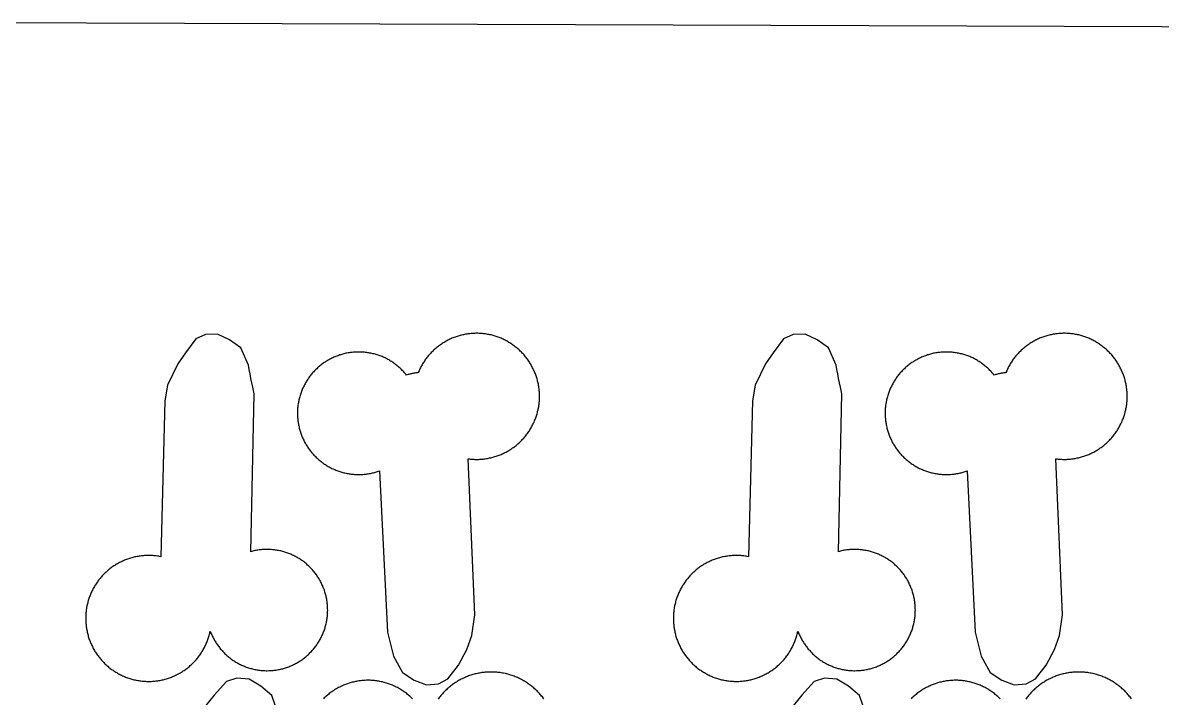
# Model space of a CAD drawing. Extents: x -246 to 246, y -104 to 199.
# Drawn here: x 173.9 to 197.17, y 143.33 to 157.1 of the extents above; entities that cross this region are included whole.
import ezdxf

# ---------------------------------------------------------------- set-up
doc = ezdxf.new("R2010")
doc.units = 0
doc.layers.add('Add_Red', color=1, linetype='Continuous')
doc.layers.add('Outline_Red', color=1, linetype='Continuous')

msp = doc.modelspace()

# ---------------------------------------------------------------- linework, layer by layer
at = {"layer": 'Add_Red'}
for points in [[(182.389, 143.622), (182.578, 143.721), (182.799, 144.002), (182.966, 144.318), (183.074, 144.606), (183.133, 145.03), (182.999, 148.21), (183.021, 148.207), (183.044, 148.205), (183.066, 148.203), (183.088, 148.201), (183.111, 148.2), (183.133, 148.199), (183.168, 148.199), (183.19, 148.199), (183.213, 148.199), (183.235, 148.2), (183.257, 148.202), (183.28, 148.204), (183.302, 148.206), (183.324, 148.208), (183.347, 148.211), (183.369, 148.215), (183.391, 148.218), (183.413, 148.222), (183.435, 148.227), (183.457, 148.232), (183.479, 148.237), (183.501, 148.242), (183.522, 148.248), (183.544, 148.255), (183.565, 148.262), (183.586, 148.269), (183.607, 148.276), (183.628, 148.284), (183.649, 148.292), (183.67, 148.301), (183.691, 148.31), (183.711, 148.319), (183.731, 148.329), (183.751, 148.339), (183.771, 148.349), (183.791, 148.36), (183.811, 148.371), (183.83, 148.382), (183.849, 148.394), (183.868, 148.406), (183.887, 148.418), (183.905, 148.431), (183.923, 148.444), (183.941, 148.458), (183.959, 148.471), (183.977, 148.485), (183.994, 148.499), (184.011, 148.514), (184.028, 148.529), (184.045, 148.544), (184.061, 148.56), (184.077, 148.575), (184.093, 148.591), (184.108, 148.608), (184.123, 148.624), (184.138, 148.641), (184.153, 148.658), (184.167, 148.675), (184.181, 148.693), (184.195, 148.711), (184.208, 148.729), (184.221, 148.747), (184.234, 148.765), (184.246, 148.784), (184.258, 148.803), (184.27, 148.822), (184.281, 148.841), (184.292, 148.861), (184.303, 148.881), (184.313, 148.901), (184.323, 148.921), (184.333, 148.941), (184.342, 148.961), (184.351, 148.982), (184.36, 149.003), (184.368, 149.024), (184.376, 149.045), (184.383, 149.066), (184.39, 149.087), (184.397, 149.108), (184.404, 149.13), (184.41, 149.152), (184.415, 149.173), (184.423, 149.208), (184.428, 149.23), (184.432, 149.252), (184.436, 149.274), (184.44, 149.297), (184.443, 149.319), (184.445, 149.341), (184.448, 149.363), (184.45, 149.386), (184.451, 149.408), (184.452, 149.431), (184.453, 149.453), (184.453, 149.484), (184.453, 149.507), (184.453, 149.529), (184.452, 149.552), (184.45, 149.574), (184.448, 149.596), (184.446, 149.619), (184.444, 149.641), (184.441, 149.663), (184.438, 149.685), (184.434, 149.708), (184.43, 149.73), (184.425, 149.752), (184.42, 149.773), (184.415, 149.795), (184.41, 149.817), (184.404, 149.839), (184.397, 149.86), (184.39, 149.882), (184.383, 149.903), (184.376, 149.924), (184.368, 149.945), (184.36, 149.966), (184.351, 149.987), (184.342, 150.007), (184.333, 150.028), (184.323, 150.048), (184.313, 150.068), (184.303, 150.088), (184.292, 150.108), (184.281, 150.127), (184.27, 150.146), (184.258, 150.166), (184.246, 150.184), (184.234, 150.203), (184.221, 150.222), (184.208, 150.24), (184.195, 150.258), (184.181, 150.276), (184.167, 150.293), (184.153, 150.311), (184.138, 150.328), (184.123, 150.345), (184.108, 150.361), (184.093, 150.377), (184.077, 150.393), (184.061, 150.409), (184.045, 150.425), (184.028, 150.44), (184.011, 150.455), (183.994, 150.469), (183.977, 150.483), (183.959, 150.497), (183.941, 150.511), (183.923, 150.524), (183.905, 150.537), (183.887, 150.55), (183.868, 150.562), (183.849, 150.575), (183.83, 150.586), (183.811, 150.598), (183.791, 150.609), (183.771, 150.619), (183.751, 150.63), (183.731, 150.64), (183.711, 150.649), (183.691, 150.659), (183.67, 150.668), (183.649, 150.676), (183.628, 150.684), (183.607, 150.692), (183.586, 150.7), (183.549, 150.712), (183.528, 150.718), (183.506, 150.725), (183.484, 150.73), (183.463, 150.736), (183.441, 150.741), (183.419, 150.745), (183.397, 150.749), (183.375, 150.753), (183.352, 150.757), (183.33, 150.76), (183.308, 150.762), (183.286, 150.764), (183.263, 150.766), (183.241, 150.768), (183.218, 150.769), (183.196, 150.77), (183.168, 150.77), (183.145, 150.77), (183.123, 150.769), (183.1, 150.768), (183.078, 150.767), (183.056, 150.765), (183.033, 150.763), (183.011, 150.76), (182.989, 150.757), (182.967, 150.754), (182.945, 150.75), (182.922, 150.746), (182.9, 150.742), (182.879, 150.737), (182.857, 150.732), (182.835, 150.726), (182.813, 150.72), (182.792, 150.714), (182.77, 150.707), (182.749, 150.7), (182.728, 150.692), (182.707, 150.684), (182.686, 150.676), (182.665, 150.668), (182.645, 150.659), (182.624, 150.649), (182.604, 150.64), (182.584, 150.63), (182.564, 150.619), (182.544, 150.609), (182.525, 150.598), (182.506, 150.586), (182.486, 150.575), (182.468, 150.562), (182.449, 150.55), (182.43, 150.537), (182.412, 150.524), (182.394, 150.511), (182.376, 150.497), (182.359, 150.483), (182.341, 150.469), (182.324, 150.455), (182.308, 150.44), (182.291, 150.425), (182.275, 150.409), (182.259, 150.393), (182.243, 150.377), (182.228, 150.361), (182.212, 150.345), (182.197, 150.328), (182.183, 150.311), (182.169, 150.293), (182.155, 150.276), (182.141, 150.258), (182.128, 150.24), (182.115, 150.222), (182.102, 150.203), (182.09, 150.184), (182.077, 150.166), (182.066, 150.146), (182.054, 150.127), (182.043, 150.108), (182.033, 150.088), (182.022, 150.068), (182.012, 150.048), (182.003, 150.028), (181.993, 150.007), (181.977, 149.968), (181.959, 149.967), (181.942, 149.965), (181.925, 149.962), (181.907, 149.96), (181.89, 149.957), (181.873, 149.953), (181.856, 149.95), (181.839, 149.946), (181.822, 149.942), (181.805, 149.937), (181.788, 149.932), (181.771, 149.927), (181.739, 149.917), (181.725, 149.934), (181.711, 149.95), (181.697, 149.967), (181.682, 149.983), (181.668, 149.999), (181.652, 150.015), (181.637, 150.03), (181.621, 150.045), (181.605, 150.06), (181.589, 150.075), (181.573, 150.089), (181.556, 150.103), (181.539, 150.117), (181.522, 150.13), (181.505, 150.143), (181.487, 150.156), (181.469, 150.169), (181.451, 150.181), (181.433, 150.193), (181.414, 150.204), (181.396, 150.216), (181.377, 150.227), (181.358, 150.237), (181.338, 150.247), (181.319, 150.257), (181.299, 150.267), (181.28, 150.276), (181.26, 150.285), (181.24, 150.294), (181.219, 150.302), (181.199, 150.31), (181.179, 150.317), (181.158, 150.324), (181.137, 150.331), (181.116, 150.337), (181.095, 150.343), (181.074, 150.349), (181.053, 150.354), (181.032, 150.359), (181.011, 150.364), (180.989, 150.368), (180.968, 150.372), (180.946, 150.375), (180.925, 150.378), (180.903, 150.381), (180.881, 150.383), (180.859, 150.385), (180.838, 150.387), (180.816, 150.388), (180.794, 150.389), (180.761, 150.389), (180.739, 150.389), (180.717, 150.388), (180.695, 150.387), (180.673, 150.386), (180.652, 150.384), (180.63, 150.382), (180.608, 150.38), (180.587, 150.377), (180.565, 150.374), (180.544, 150.37), (180.522, 150.366), (180.501, 150.362), (180.48, 150.357), (180.458, 150.352), (180.437, 150.346), (180.416, 150.341), (180.395, 150.334), (180.375, 150.328), (180.354, 150.321), (180.333, 150.314), (180.313, 150.306), (180.293, 150.298), (180.272, 150.29), (180.252, 150.281), (180.233, 150.272), (180.213, 150.263), (180.193, 150.253), (180.174, 150.243), (180.155, 150.232), (180.136, 150.222), (180.117, 150.21), (180.093, 150.196), (180.075, 150.184), (180.057, 150.172), (180.039, 150.16), (180.021, 150.147), (180.004, 150.134), (179.987, 150.12), (179.97, 150.107), (179.953, 150.093), (179.936, 150.079), (179.92, 150.064), (179.904, 150.049), (179.888, 150.034), (179.873, 150.019), (179.858, 150.003), (179.843, 149.987), (179.828, 149.971), (179.814, 149.955), (179.8, 149.938), (179.786, 149.921), (179.772, 149.904), (179.759, 149.887), (179.746, 149.869), (179.734, 149.851), (179.721, 149.833), (179.709, 149.815), (179.698, 149.797), (179.687, 149.778), (179.676, 149.759), (179.665, 149.74), (179.655, 149.721), (179.645, 149.701), (179.635, 149.682), (179.626, 149.662), (179.617, 149.642), (179.608, 149.622), (179.6, 149.602), (179.592, 149.582), (179.584, 149.561), (179.577, 149.541), (179.57, 149.52), (179.564, 149.499), (179.558, 149.478), (179.552, 149.457), (179.547, 149.436), (179.542, 149.415), (179.537, 149.393), (179.533, 149.372), (179.529, 149.351), (179.526, 149.329), (179.522, 149.307), (179.52, 149.286), (179.517, 149.264), (179.515, 149.242), (179.514, 149.221), (179.513, 149.199), (179.512, 149.177), (179.511, 149.139), (179.511, 149.118), (179.512, 149.096), (179.513, 149.074), (179.514, 149.052), (179.516, 149.031), (179.518, 149.009), (179.52, 148.987), (179.523, 148.966), (179.527, 148.944), (179.53, 148.923), (179.534, 148.901), (179.538, 148.88), (179.543, 148.858), (179.548, 148.837), (179.554, 148.816), (179.56, 148.795), (179.566, 148.774), (179.572, 148.753), (179.579, 148.733), (179.587, 148.712), (179.594, 148.692), (179.602, 148.671), (179.61, 148.651), (179.619, 148.631), (179.628, 148.611), (179.638, 148.59), (179.648, 148.571), (179.658, 148.551), (179.669, 148.532), (179.679, 148.513), (179.691, 148.494), (179.702, 148.476), (179.714, 148.457), (179.726, 148.439), (179.738, 148.421), (179.751, 148.404), (179.764, 148.386), (179.777, 148.369), (179.791, 148.352), (179.805, 148.335), (179.819, 148.318), (179.833, 148.302), (179.848, 148.286), (179.863, 148.27), (179.878, 148.255), (179.894, 148.239), (179.91, 148.224), (179.926, 148.21), (179.942, 148.195), (179.959, 148.181), (179.976, 148.167), (179.993, 148.154), (180.01, 148.14), (180.028, 148.128), (180.045, 148.115), (180.063, 148.103), (180.082, 148.091), (180.1, 148.079), (180.119, 148.068), (180.138, 148.056), (180.157, 148.046), (180.176, 148.035), (180.195, 148.025), (180.215, 148.016), (180.234, 148.006), (180.254, 147.997), (180.274, 147.989), (180.294, 147.98), (180.315, 147.972), (180.335, 147.965), (180.356, 147.957), (180.376, 147.951), (180.397, 147.944), (180.418, 147.938), (180.439, 147.932), (180.46, 147.927), (180.481, 147.922), (180.503, 147.917), (180.524, 147.913), (180.546, 147.909), (180.567, 147.905), (180.589, 147.902), (180.61, 147.899), (180.632, 147.897), (180.654, 147.895), (180.675, 147.893), (180.697, 147.892), (180.719, 147.891), (180.761, 147.89), (180.782, 147.89), (180.804, 147.891), (180.826, 147.892), (180.848, 147.893), (180.87, 147.895), (180.891, 147.897), (180.913, 147.899), (180.935, 147.902), (180.956, 147.905), (180.978, 147.909), (180.999, 147.913), (181.02, 147.917), (181.042, 147.922), (181.063, 147.927), (181.084, 147.933), (181.105, 147.938), (181.126, 147.945), (181.147, 147.951), (181.186, 147.965), (181.349, 144.674), (181.469, 144.186), (181.653, 143.848), (181.892, 143.698), (182.146, 143.603), (182.389, 143.622)], [(194.388, 143.622), (194.577, 143.721), (194.797, 144.002), (194.965, 144.318), (195.073, 144.606), (195.132, 145.03), (194.998, 148.21), (195.02, 148.207), (195.043, 148.205), (195.065, 148.203), (195.087, 148.201), (195.11, 148.2), (195.132, 148.199), (195.167, 148.199), (195.189, 148.199), (195.212, 148.199), (195.234, 148.2), (195.256, 148.202), (195.279, 148.204), (195.301, 148.206), (195.323, 148.208), (195.346, 148.211), (195.368, 148.215), (195.39, 148.218), (195.412, 148.222), (195.434, 148.227), (195.456, 148.232), (195.478, 148.237), (195.499, 148.242), (195.521, 148.248), (195.543, 148.255), (195.564, 148.262), (195.585, 148.269), (195.606, 148.276), (195.627, 148.284), (195.648, 148.292), (195.669, 148.301), (195.69, 148.31), (195.71, 148.319), (195.73, 148.329), (195.75, 148.339), (195.77, 148.349), (195.79, 148.36), (195.81, 148.371), (195.829, 148.382), (195.848, 148.394), (195.867, 148.406), (195.886, 148.418), (195.904, 148.431), (195.922, 148.444), (195.94, 148.458), (195.958, 148.471), (195.976, 148.485), (195.993, 148.499), (196.01, 148.514), (196.027, 148.529), (196.044, 148.544), (196.06, 148.56), (196.076, 148.575), (196.092, 148.591), (196.107, 148.608), (196.122, 148.624), (196.137, 148.641), (196.152, 148.658), (196.166, 148.675), (196.18, 148.693), (196.193, 148.711), (196.207, 148.729), (196.22, 148.747), (196.233, 148.765), (196.245, 148.784), (196.257, 148.803), (196.269, 148.822), (196.28, 148.841), (196.291, 148.861), (196.302, 148.881), (196.312, 148.901), (196.322, 148.921), (196.332, 148.941), (196.341, 148.961), (196.35, 148.982), (196.359, 149.003), (196.367, 149.024), (196.375, 149.045), (196.382, 149.066), (196.389, 149.087), (196.396, 149.108), (196.403, 149.13), (196.409, 149.152), (196.414, 149.173), (196.422, 149.208), (196.427, 149.23), (196.431, 149.252), (196.435, 149.274), (196.439, 149.297), (196.442, 149.319), (196.444, 149.341), (196.447, 149.363), (196.449, 149.386), (196.45, 149.408), (196.451, 149.431), (196.452, 149.453), (196.452, 149.484), (196.452, 149.507), (196.452, 149.529), (196.451, 149.552), (196.449, 149.574), (196.447, 149.596), (196.445, 149.619), (196.443, 149.641), (196.44, 149.663), (196.437, 149.685), (196.433, 149.708), (196.429, 149.73), (196.424, 149.752), (196.419, 149.773), (196.414, 149.795), (196.409, 149.817), (196.403, 149.839), (196.396, 149.86), (196.389, 149.882), (196.382, 149.903), (196.375, 149.924), (196.367, 149.945), (196.359, 149.966), (196.35, 149.987), (196.341, 150.007), (196.332, 150.028), (196.322, 150.048), (196.312, 150.068), (196.302, 150.088), (196.291, 150.108), (196.28, 150.127), (196.269, 150.146), (196.257, 150.166), (196.245, 150.184), (196.233, 150.203), (196.22, 150.222), (196.207, 150.24), (196.193, 150.258), (196.18, 150.276), (196.166, 150.293), (196.152, 150.311), (196.137, 150.328), (196.122, 150.345), (196.107, 150.361), (196.092, 150.377), (196.076, 150.393), (196.06, 150.409), (196.044, 150.425), (196.027, 150.44), (196.01, 150.455), (195.993, 150.469), (195.976, 150.483), (195.958, 150.497), (195.94, 150.511), (195.922, 150.524), (195.904, 150.537), (195.886, 150.55), (195.867, 150.562), (195.848, 150.575), (195.829, 150.586), (195.81, 150.598), (195.79, 150.609), (195.77, 150.619), (195.75, 150.63), (195.73, 150.64), (195.71, 150.649), (195.69, 150.659), (195.669, 150.668), (195.648, 150.676), (195.627, 150.684), (195.606, 150.692), (195.585, 150.7), (195.548, 150.712), (195.527, 150.718), (195.505, 150.725), (195.483, 150.73), (195.462, 150.736), (195.44, 150.741), (195.418, 150.745), (195.396, 150.749), (195.374, 150.753), (195.351, 150.757), (195.329, 150.76), (195.307, 150.762), (195.285, 150.764), (195.262, 150.766), (195.24, 150.768), (195.217, 150.769), (195.195, 150.77), (195.167, 150.77), (195.144, 150.77), (195.122, 150.769), (195.099, 150.768), (195.077, 150.767), (195.055, 150.765), (195.032, 150.763), (195.01, 150.76), (194.988, 150.757), (194.966, 150.754), (194.943, 150.75), (194.921, 150.746), (194.899, 150.742), (194.878, 150.737), (194.856, 150.732), (194.834, 150.726), (194.812, 150.72), (194.791, 150.714), (194.769, 150.707), (194.748, 150.7), (194.727, 150.692), (194.706, 150.684), (194.685, 150.676), (194.664, 150.668), (194.644, 150.659), (194.623, 150.649), (194.603, 150.64), (194.583, 150.63), (194.563, 150.619), (194.543, 150.609), (194.524, 150.598), (194.505, 150.586), (194.485, 150.575), (194.467, 150.562), (194.448, 150.55), (194.429, 150.537), (194.411, 150.524), (194.393, 150.511), (194.375, 150.497), (194.358, 150.483), (194.34, 150.469), (194.323, 150.455), (194.306, 150.44), (194.29, 150.425), (194.274, 150.409), (194.258, 150.393), (194.242, 150.377), (194.226, 150.361), (194.211, 150.345), (194.196, 150.328), (194.182, 150.311), (194.168, 150.293), (194.154, 150.276), (194.14, 150.258), (194.127, 150.24), (194.114, 150.222), (194.101, 150.203), (194.088, 150.184), (194.076, 150.166), (194.065, 150.146), (194.053, 150.127), (194.042, 150.108), (194.032, 150.088), (194.021, 150.068), (194.011, 150.048), (194.002, 150.028), (193.992, 150.007), (193.976, 149.968), (193.958, 149.967), (193.941, 149.965), (193.924, 149.962), (193.906, 149.96), (193.889, 149.957), (193.872, 149.953), (193.855, 149.95), (193.838, 149.946), (193.821, 149.942), (193.804, 149.937), (193.787, 149.932), (193.77, 149.927), (193.738, 149.917), (193.724, 149.934), (193.71, 149.95), (193.696, 149.967), (193.681, 149.983), (193.667, 149.999), (193.651, 150.015), (193.636, 150.03), (193.62, 150.045), (193.604, 150.06), (193.588, 150.075), (193.572, 150.089), (193.555, 150.103), (193.538, 150.117), (193.521, 150.13), (193.503, 150.143), (193.486, 150.156), (193.468, 150.169), (193.45, 150.181), (193.432, 150.193), (193.413, 150.204), (193.394, 150.216), (193.376, 150.227), (193.357, 150.237), (193.337, 150.247), (193.318, 150.257), (193.298, 150.267), (193.279, 150.276), (193.259, 150.285), (193.239, 150.294), (193.218, 150.302), (193.198, 150.31), (193.177, 150.317), (193.157, 150.324), (193.136, 150.331), (193.115, 150.337), (193.094, 150.343), (193.073, 150.349), (193.052, 150.354), (193.031, 150.359), (193.01, 150.364), (192.988, 150.368), (192.967, 150.372), (192.945, 150.375), (192.923, 150.378), (192.902, 150.381), (192.88, 150.383), (192.858, 150.385), (192.837, 150.387), (192.815, 150.388), (192.793, 150.389), (192.76, 150.389), (192.738, 150.389), (192.716, 150.388), (192.694, 150.387), (192.672, 150.386), (192.651, 150.384), (192.629, 150.382), (192.607, 150.38), (192.586, 150.377), (192.564, 150.374), (192.543, 150.37), (192.521, 150.366), (192.5, 150.362), (192.479, 150.357), (192.457, 150.352), (192.436, 150.346), (192.415, 150.341), (192.394, 150.334), (192.373, 150.328), (192.353, 150.321), (192.332, 150.314), (192.312, 150.306), (192.292, 150.298), (192.271, 150.29), (192.251, 150.281), (192.232, 150.272), (192.212, 150.263), (192.192, 150.253), (192.173, 150.243), (192.154, 150.232), (192.135, 150.222), (192.116, 150.21), (192.092, 150.196), (192.074, 150.184), (192.056, 150.172), (192.038, 150.16), (192.02, 150.147), (192.003, 150.134), (191.986, 150.12), (191.969, 150.107), (191.952, 150.093), (191.935, 150.079), (191.919, 150.064), (191.903, 150.049), (191.887, 150.034), (191.872, 150.019), (191.857, 150.003), (191.842, 149.987), (191.827, 149.971), (191.813, 149.955), (191.799, 149.938), (191.785, 149.921), (191.771, 149.904), (191.758, 149.887), (191.745, 149.869), (191.733, 149.851), (191.72, 149.833), (191.708, 149.815), (191.697, 149.797), (191.686, 149.778), (191.675, 149.759), (191.664, 149.74), (191.654, 149.721), (191.644, 149.701), (191.634, 149.682), (191.625, 149.662), (191.616, 149.642), (191.607, 149.622), (191.599, 149.602), (191.591, 149.582), (191.583, 149.561), (191.576, 149.541), (191.569, 149.52), (191.563, 149.499), (191.557, 149.478), (191.551, 149.457), (191.546, 149.436), (191.541, 149.415), (191.536, 149.393), (191.532, 149.372), (191.528, 149.351), (191.525, 149.329), (191.521, 149.307), (191.519, 149.286), (191.516, 149.264), (191.514, 149.242), (191.513, 149.221), (191.512, 149.199), (191.511, 149.177), (191.51, 149.139), (191.51, 149.118), (191.511, 149.096), (191.512, 149.074), (191.513, 149.052), (191.515, 149.031), (191.517, 149.009), (191.519, 148.987), (191.522, 148.966), (191.525, 148.944), (191.529, 148.923), (191.533, 148.901), (191.537, 148.88), (191.542, 148.858), (191.547, 148.837), (191.553, 148.816), (191.559, 148.795), (191.565, 148.774), (191.571, 148.753), (191.578, 148.733), (191.585, 148.712), (191.593, 148.692), (191.601, 148.671), (191.609, 148.651), (191.618, 148.631), (191.627, 148.611), (191.637, 148.59), (191.647, 148.571), (191.657, 148.551), (191.668, 148.532), (191.678, 148.513), (191.69, 148.494), (191.701, 148.476), (191.713, 148.457), (191.725, 148.439), (191.737, 148.421), (191.75, 148.404), (191.763, 148.386), (191.776, 148.369), (191.79, 148.352), (191.804, 148.335), (191.818, 148.318), (191.832, 148.302), (191.847, 148.286), (191.862, 148.27), (191.877, 148.255), (191.893, 148.239), (191.909, 148.224), (191.925, 148.21), (191.941, 148.195), (191.958, 148.181), (191.975, 148.167), (191.992, 148.154), (192.009, 148.14), (192.027, 148.128), (192.044, 148.115), (192.062, 148.103), (192.081, 148.091), (192.099, 148.079), (192.118, 148.068), (192.136, 148.056), (192.155, 148.046), (192.175, 148.035), (192.194, 148.025), (192.214, 148.016), (192.233, 148.006), (192.253, 147.997), (192.273, 147.989), (192.293, 147.98), (192.314, 147.972), (192.334, 147.965), (192.355, 147.957), (192.375, 147.951), (192.396, 147.944), (192.417, 147.938), (192.438, 147.932), (192.459, 147.927), (192.48, 147.922), (192.502, 147.917), (192.523, 147.913), (192.544, 147.909), (192.566, 147.905), (192.588, 147.902), (192.609, 147.899), (192.631, 147.897), (192.653, 147.895), (192.674, 147.893), (192.696, 147.892), (192.718, 147.891), (192.76, 147.89), (192.781, 147.89), (192.803, 147.891), (192.825, 147.892), (192.847, 147.893), (192.869, 147.895), (192.89, 147.897), (192.912, 147.899), (192.934, 147.902), (192.955, 147.905), (192.977, 147.909), (192.998, 147.913), (193.019, 147.917), (193.041, 147.922), (193.062, 147.927), (193.083, 147.933), (193.104, 147.938), (193.125, 147.945), (193.146, 147.951), (193.185, 147.965), (193.348, 144.674), (193.468, 144.186), (193.652, 143.848), (193.891, 143.698), (194.145, 143.603), (194.388, 143.622)], [(176.504, 143.67), (176.526, 143.671), (176.549, 143.672), (176.571, 143.674), (176.593, 143.676), (176.616, 143.678), (176.638, 143.681), (176.66, 143.684), (176.682, 143.687), (176.704, 143.691), (176.726, 143.695), (176.748, 143.7), (176.77, 143.705), (176.792, 143.71), (176.813, 143.716), (176.835, 143.722), (176.856, 143.729), (176.878, 143.736), (176.899, 143.743), (176.92, 143.751), (176.941, 143.759), (176.962, 143.767), (176.982, 143.776), (177.003, 143.785), (177.023, 143.794), (177.043, 143.804), (177.063, 143.814), (177.083, 143.825), (177.103, 143.836), (177.122, 143.847), (177.141, 143.858), (177.161, 143.87), (177.179, 143.882), (177.198, 143.895), (177.216, 143.908), (177.234, 143.921), (177.252, 143.934), (177.27, 143.948), (177.287, 143.962), (177.305, 143.976), (177.322, 143.991), (177.338, 144.006), (177.355, 144.021), (177.371, 144.037), (177.387, 144.053), (177.402, 144.069), (177.418, 144.085), (177.433, 144.102), (177.447, 144.119), (177.462, 144.136), (177.476, 144.153), (177.49, 144.171), (177.503, 144.189), (177.516, 144.207), (177.529, 144.225), (177.542, 144.244), (177.554, 144.263), (177.566, 144.282), (177.578, 144.301), (177.589, 144.32), (177.6, 144.34), (177.61, 144.36), (177.621, 144.38), (177.63, 144.4), (177.64, 144.42), (177.649, 144.44), (177.658, 144.461), (177.666, 144.482), (177.674, 144.503), (177.682, 144.524), (177.689, 144.545), (177.696, 144.566), (177.703, 144.588), (177.709, 144.609), (177.715, 144.631), (177.72, 144.653), (177.725, 144.674), (177.73, 144.696), (177.744, 144.662), (177.752, 144.642), (177.76, 144.622), (177.769, 144.602), (177.779, 144.583), (177.788, 144.563), (177.798, 144.544), (177.809, 144.525), (177.819, 144.507), (177.83, 144.488), (177.841, 144.47), (177.853, 144.451), (177.865, 144.433), (177.877, 144.416), (177.89, 144.398), (177.903, 144.381), (177.916, 144.363), (177.929, 144.347), (177.943, 144.33), (177.957, 144.313), (177.971, 144.297), (177.986, 144.281), (178.001, 144.266), (178.016, 144.25), (178.031, 144.235), (178.047, 144.22), (178.063, 144.206), (178.079, 144.191), (178.095, 144.177), (178.112, 144.164), (178.129, 144.15), (178.146, 144.137), (178.163, 144.124), (178.181, 144.112), (178.199, 144.099), (178.217, 144.088), (178.235, 144.076), (178.253, 144.065), (178.272, 144.054), (178.291, 144.043), (178.31, 144.033), (178.329, 144.023), (178.348, 144.013), (178.368, 144.004), (178.387, 143.995), (178.407, 143.986), (178.427, 143.978), (178.447, 143.97), (178.467, 143.963), (178.488, 143.955), (178.508, 143.949), (178.529, 143.942), (178.55, 143.936), (178.57, 143.93), (178.591, 143.925), (178.612, 143.92), (178.633, 143.915), (178.655, 143.911), (178.676, 143.907), (178.697, 143.903), (178.718, 143.9), (178.74, 143.897), (178.761, 143.895), (178.783, 143.893), (178.804, 143.891), (178.826, 143.89), (178.847, 143.889), (178.869, 143.888), (178.891, 143.888), (178.928, 143.889), (178.95, 143.889), (178.971, 143.891), (178.993, 143.892), (179.014, 143.894), (179.036, 143.897), (179.057, 143.899), (179.078, 143.902), (179.1, 143.906), (179.121, 143.91), (179.142, 143.914), (179.163, 143.918), (179.184, 143.923), (179.205, 143.929), (179.226, 143.934), (179.247, 143.94), (179.267, 143.947), (179.288, 143.954), (179.314, 143.963), (179.334, 143.97), (179.354, 143.978), (179.374, 143.986), (179.394, 143.995), (179.413, 144.004), (179.433, 144.013), (179.452, 144.023), (179.471, 144.033), (179.49, 144.043), (179.509, 144.054), (179.528, 144.065), (179.546, 144.076), (179.564, 144.088), (179.582, 144.099), (179.6, 144.112), (179.618, 144.124), (179.635, 144.137), (179.652, 144.15), (179.669, 144.164), (179.686, 144.177), (179.702, 144.191), (179.718, 144.206), (179.734, 144.22), (179.75, 144.235), (179.765, 144.25), (179.78, 144.266), (179.795, 144.281), (179.81, 144.297), (179.824, 144.313), (179.838, 144.33), (179.852, 144.347), (179.865, 144.363), (179.879, 144.381), (179.891, 144.398), (179.904, 144.416), (179.916, 144.433), (179.928, 144.451), (179.94, 144.47), (179.951, 144.488), (179.962, 144.507), (179.973, 144.525), (179.983, 144.544), (179.993, 144.563), (180.002, 144.583), (180.012, 144.602), (180.021, 144.622), (180.029, 144.642), (180.038, 144.662), (180.045, 144.682), (180.053, 144.702), (180.06, 144.722), (180.067, 144.743), (180.074, 144.763), (180.08, 144.784), (180.085, 144.805), (180.091, 144.826), (180.096, 144.847), (180.101, 144.868), (180.105, 144.889), (180.109, 144.91), (180.112, 144.932), (180.116, 144.953), (180.118, 144.974), (180.121, 144.996), (180.123, 145.017), (180.125, 145.039), (180.126, 145.06), (180.127, 145.082), (180.127, 145.103), (180.128, 145.125), (180.127, 145.151), (180.127, 145.172), (180.126, 145.194), (180.124, 145.216), (180.123, 145.237), (180.12, 145.259), (180.118, 145.28), (180.115, 145.301), (180.112, 145.323), (180.108, 145.344), (180.104, 145.365), (180.1, 145.386), (180.095, 145.407), (180.09, 145.428), (180.084, 145.449), (180.079, 145.47), (180.072, 145.491), (180.06, 145.528), (180.053, 145.548), (180.045, 145.568), (180.038, 145.588), (180.029, 145.608), (180.021, 145.628), (180.012, 145.648), (180.002, 145.667), (179.993, 145.687), (179.983, 145.706), (179.973, 145.725), (179.962, 145.744), (179.951, 145.762), (179.94, 145.781), (179.928, 145.799), (179.916, 145.817), (179.904, 145.835), (179.891, 145.852), (179.879, 145.869), (179.865, 145.887), (179.852, 145.904), (179.838, 145.92), (179.824, 145.937), (179.81, 145.953), (179.795, 145.969), (179.78, 145.984), (179.765, 146), (179.75, 146.015), (179.734, 146.03), (179.718, 146.044), (179.702, 146.059), (179.686, 146.073), (179.669, 146.086), (179.652, 146.1), (179.635, 146.113), (179.618, 146.126), (179.6, 146.138), (179.582, 146.151), (179.564, 146.162), (179.546, 146.174), (179.528, 146.185), (179.509, 146.196), (179.49, 146.207), (179.471, 146.217), (179.452, 146.227), (179.433, 146.237), (179.413, 146.246), (179.394, 146.255), (179.374, 146.264), (179.354, 146.272), (179.334, 146.28), (179.314, 146.287), (179.293, 146.295), (179.273, 146.302), (179.252, 146.308), (179.232, 146.314), (179.211, 146.32), (179.19, 146.325), (179.169, 146.33), (179.148, 146.335), (179.127, 146.339), (179.105, 146.343), (179.084, 146.347), (179.063, 146.35), (179.041, 146.353), (179.02, 146.355), (178.998, 146.357), (178.977, 146.359), (178.955, 146.36), (178.934, 146.361), (178.912, 146.362), (178.891, 146.362), (178.855, 146.362), (178.833, 146.361), (178.812, 146.36), (178.79, 146.358), (178.769, 146.356), (178.747, 146.354), (178.726, 146.351), (178.704, 146.348), (178.683, 146.345), (178.662, 146.341), (178.641, 146.337), (178.619, 146.332), (178.598, 146.327), (178.578, 146.322), (178.557, 146.316), (178.629, 149.535), (178.597, 149.67), (178.577, 149.76), (178.559, 149.85), (178.542, 149.941), (178.527, 150.032), (178.514, 150.123), (178.352, 150.473), (178.124, 150.638), (177.877, 150.75), (177.634, 150.747), (177.439, 150.66), (177.224, 150.37), (177.07, 150.15), (176.858, 149.71), (176.8, 149.392), (176.724, 146.214), (176.695, 146.219), (176.673, 146.223), (176.651, 146.226), (176.629, 146.229), (176.606, 146.231), (176.584, 146.234), (176.562, 146.235), (176.539, 146.237), (176.517, 146.238), (176.494, 146.238), (176.472, 146.238), (176.436, 146.238), (176.414, 146.237), (176.391, 146.236), (176.369, 146.234), (176.347, 146.232), (176.324, 146.23), (176.302, 146.227), (176.28, 146.224), (176.258, 146.22), (176.236, 146.217), (176.214, 146.212), (176.192, 146.208), (176.17, 146.202), (176.148, 146.197), (176.127, 146.191), (176.105, 146.185), (176.084, 146.178), (176.062, 146.171), (176.041, 146.164), (176.02, 146.156), (175.999, 146.148), (175.979, 146.14), (175.958, 146.131), (175.937, 146.122), (175.917, 146.112), (175.897, 146.103), (175.877, 146.092), (175.857, 146.082), (175.838, 146.071), (175.818, 146.06), (175.799, 146.048), (175.78, 146.036), (175.761, 146.024), (175.743, 146.011), (175.724, 145.998), (175.706, 145.985), (175.688, 145.972), (175.671, 145.958), (175.653, 145.944), (175.636, 145.929), (175.619, 145.915), (175.603, 145.9), (175.586, 145.884), (175.57, 145.869), (175.554, 145.853), (175.539, 145.837), (175.524, 145.82), (175.509, 145.804), (175.494, 145.787), (175.48, 145.769), (175.466, 145.752), (175.452, 145.734), (175.438, 145.716), (175.425, 145.698), (175.412, 145.68), (175.4, 145.661), (175.388, 145.642), (175.376, 145.623), (175.364, 145.604), (175.353, 145.585), (175.342, 145.565), (175.332, 145.545), (175.322, 145.525), (175.312, 145.505), (175.302, 145.485), (175.293, 145.464), (175.285, 145.444), (175.276, 145.423), (175.268, 145.402), (175.261, 145.381), (175.253, 145.36), (175.247, 145.338), (175.24, 145.317), (175.234, 145.295), (175.228, 145.274), (175.223, 145.252), (175.218, 145.23), (175.213, 145.208), (175.207, 145.177), (175.204, 145.155), (175.2, 145.133), (175.197, 145.111), (175.195, 145.088), (175.193, 145.066), (175.191, 145.044), (175.19, 145.021), (175.189, 144.999), (175.188, 144.977), (175.188, 144.954), (175.188, 144.92), (175.189, 144.898), (175.19, 144.876), (175.192, 144.853), (175.194, 144.831), (175.196, 144.809), (175.199, 144.786), (175.202, 144.764), (175.205, 144.742), (175.209, 144.72), (175.214, 144.698), (175.218, 144.676), (175.223, 144.654), (175.229, 144.632), (175.235, 144.611), (175.241, 144.589), (175.247, 144.568), (175.254, 144.547), (175.261, 144.525), (175.269, 144.504), (175.277, 144.483), (175.286, 144.463), (175.294, 144.442), (175.303, 144.421), (175.313, 144.401), (175.323, 144.381), (175.333, 144.361), (175.343, 144.341), (175.354, 144.322), (175.366, 144.302), (175.377, 144.283), (175.389, 144.264), (175.401, 144.245), (175.414, 144.227), (175.427, 144.208), (175.44, 144.19), (175.453, 144.172), (175.467, 144.155), (175.481, 144.137), (175.496, 144.12), (175.51, 144.103), (175.525, 144.086), (175.541, 144.07), (175.556, 144.054), (175.572, 144.038), (175.588, 144.023), (175.605, 144.007), (175.621, 143.992), (175.638, 143.978), (175.655, 143.963), (175.673, 143.949), (175.69, 143.935), (175.708, 143.922), (175.726, 143.909), (175.745, 143.896), (175.763, 143.883), (175.782, 143.871), (175.801, 143.859), (175.82, 143.848), (175.84, 143.836), (175.859, 143.826), (175.879, 143.815), (175.899, 143.805), (175.919, 143.795), (175.94, 143.786), (175.96, 143.776), (175.981, 143.768), (176.002, 143.759), (176.022, 143.751), (176.043, 143.744), (176.065, 143.736), (176.086, 143.729), (176.107, 143.723), (176.129, 143.717), (176.151, 143.711), (176.172, 143.705), (176.194, 143.7), (176.216, 143.696), (176.249, 143.689), (176.271, 143.686), (176.293, 143.682), (176.316, 143.68), (176.338, 143.677), (176.36, 143.675), (176.382, 143.673), (176.405, 143.672), (176.427, 143.671), (176.45, 143.67), (176.472, 143.67), (176.504, 143.67)], [(188.503, 143.67), (188.525, 143.671), (188.548, 143.672), (188.57, 143.674), (188.592, 143.676), (188.615, 143.678), (188.637, 143.681), (188.659, 143.684), (188.681, 143.687), (188.703, 143.691), (188.725, 143.695), (188.747, 143.7), (188.769, 143.705), (188.791, 143.71), (188.812, 143.716), (188.834, 143.722), (188.855, 143.729), (188.877, 143.736), (188.898, 143.743), (188.919, 143.751), (188.94, 143.759), (188.961, 143.767), (188.981, 143.776), (189.002, 143.785), (189.022, 143.794), (189.042, 143.804), (189.062, 143.814), (189.082, 143.825), (189.102, 143.836), (189.121, 143.847), (189.14, 143.858), (189.159, 143.87), (189.178, 143.882), (189.197, 143.895), (189.215, 143.908), (189.233, 143.921), (189.251, 143.934), (189.269, 143.948), (189.286, 143.962), (189.304, 143.976), (189.321, 143.991), (189.337, 144.006), (189.354, 144.021), (189.37, 144.037), (189.386, 144.053), (189.401, 144.069), (189.417, 144.085), (189.432, 144.102), (189.446, 144.119), (189.461, 144.136), (189.475, 144.153), (189.489, 144.171), (189.502, 144.189), (189.515, 144.207), (189.528, 144.225), (189.541, 144.244), (189.553, 144.263), (189.565, 144.282), (189.577, 144.301), (189.588, 144.32), (189.599, 144.34), (189.609, 144.36), (189.619, 144.38), (189.629, 144.4), (189.639, 144.42), (189.648, 144.44), (189.657, 144.461), (189.665, 144.482), (189.673, 144.503), (189.681, 144.524), (189.688, 144.545), (189.695, 144.566), (189.702, 144.588), (189.708, 144.609), (189.714, 144.631), (189.719, 144.653), (189.724, 144.674), (189.729, 144.696), (189.743, 144.662), (189.751, 144.642), (189.759, 144.622), (189.768, 144.602), (189.778, 144.583), (189.787, 144.563), (189.797, 144.544), (189.808, 144.525), (189.818, 144.507), (189.829, 144.488), (189.84, 144.47), (189.852, 144.451), (189.864, 144.433), (189.876, 144.416), (189.889, 144.398), (189.902, 144.381), (189.915, 144.363), (189.928, 144.347), (189.942, 144.33), (189.956, 144.313), (189.97, 144.297), (189.985, 144.281), (190, 144.266), (190.015, 144.25), (190.03, 144.235), (190.046, 144.22), (190.062, 144.206), (190.078, 144.191), (190.094, 144.177), (190.111, 144.164), (190.128, 144.15), (190.145, 144.137), (190.162, 144.124), (190.18, 144.112), (190.198, 144.099), (190.216, 144.088), (190.234, 144.076), (190.252, 144.065), (190.271, 144.054), (190.29, 144.043), (190.309, 144.033), (190.328, 144.023), (190.347, 144.013), (190.367, 144.004), (190.386, 143.995), (190.406, 143.986), (190.426, 143.978), (190.446, 143.97), (190.466, 143.963), (190.487, 143.955), (190.507, 143.949), (190.528, 143.942), (190.549, 143.936), (190.569, 143.93), (190.59, 143.925), (190.611, 143.92), (190.632, 143.915), (190.653, 143.911), (190.675, 143.907), (190.696, 143.903), (190.717, 143.9), (190.739, 143.897), (190.76, 143.895), (190.782, 143.893), (190.803, 143.891), (190.825, 143.89), (190.846, 143.889), (190.868, 143.888), (190.89, 143.888), (190.927, 143.889), (190.949, 143.889), (190.97, 143.891), (190.992, 143.892), (191.013, 143.894), (191.035, 143.897), (191.056, 143.899), (191.077, 143.902), (191.099, 143.906), (191.12, 143.91), (191.141, 143.914), (191.162, 143.918), (191.183, 143.923), (191.204, 143.929), (191.225, 143.934), (191.246, 143.94), (191.266, 143.947), (191.287, 143.954), (191.313, 143.963), (191.333, 143.97), (191.353, 143.978), (191.373, 143.986), (191.393, 143.995), (191.412, 144.004), (191.432, 144.013), (191.451, 144.023), (191.47, 144.033), (191.489, 144.043), (191.508, 144.054), (191.527, 144.065), (191.545, 144.076), (191.563, 144.088), (191.581, 144.099), (191.599, 144.112), (191.617, 144.124), (191.634, 144.137), (191.651, 144.15), (191.668, 144.164), (191.685, 144.177), (191.701, 144.191), (191.717, 144.206), (191.733, 144.22), (191.749, 144.235), (191.764, 144.25), (191.779, 144.266), (191.794, 144.281), (191.809, 144.297), (191.823, 144.313), (191.837, 144.33), (191.851, 144.347), (191.864, 144.363), (191.877, 144.381), (191.89, 144.398), (191.903, 144.416), (191.915, 144.433), (191.927, 144.451), (191.939, 144.47), (191.95, 144.488), (191.961, 144.507), (191.971, 144.525), (191.982, 144.544), (191.992, 144.563), (192.001, 144.583), (192.011, 144.602), (192.02, 144.622), (192.028, 144.642), (192.036, 144.662), (192.044, 144.682), (192.052, 144.702), (192.059, 144.722), (192.066, 144.743), (192.073, 144.763), (192.079, 144.784), (192.084, 144.805), (192.09, 144.826), (192.095, 144.847), (192.1, 144.868), (192.104, 144.889), (192.108, 144.91), (192.111, 144.932), (192.115, 144.953), (192.117, 144.974), (192.12, 144.996), (192.122, 145.017), (192.124, 145.039), (192.125, 145.06), (192.126, 145.082), (192.126, 145.103), (192.127, 145.125), (192.126, 145.151), (192.126, 145.172), (192.125, 145.194), (192.123, 145.216), (192.121, 145.237), (192.119, 145.259), (192.117, 145.28), (192.114, 145.301), (192.111, 145.323), (192.107, 145.344), (192.103, 145.365), (192.099, 145.386), (192.094, 145.407), (192.089, 145.428), (192.083, 145.449), (192.077, 145.47), (192.071, 145.491), (192.059, 145.528), (192.052, 145.548), (192.044, 145.568), (192.036, 145.588), (192.028, 145.608), (192.02, 145.628), (192.011, 145.648), (192.001, 145.667), (191.992, 145.687), (191.982, 145.706), (191.971, 145.725), (191.961, 145.744), (191.95, 145.762), (191.939, 145.781), (191.927, 145.799), (191.915, 145.817), (191.903, 145.835), (191.89, 145.852), (191.877, 145.869), (191.864, 145.887), (191.851, 145.904), (191.837, 145.92), (191.823, 145.937), (191.809, 145.953), (191.794, 145.969), (191.779, 145.984), (191.764, 146), (191.749, 146.015), (191.733, 146.03), (191.717, 146.044), (191.701, 146.059), (191.685, 146.073), (191.668, 146.086), (191.651, 146.1), (191.634, 146.113), (191.617, 146.126), (191.599, 146.138), (191.581, 146.151), (191.563, 146.162), (191.545, 146.174), (191.527, 146.185), (191.508, 146.196), (191.489, 146.207), (191.47, 146.217), (191.451, 146.227), (191.432, 146.237), (191.412, 146.246), (191.393, 146.255), (191.373, 146.264), (191.353, 146.272), (191.333, 146.28), (191.313, 146.287), (191.292, 146.295), (191.272, 146.302), (191.251, 146.308), (191.23, 146.314), (191.21, 146.32), (191.189, 146.325), (191.168, 146.33), (191.147, 146.335), (191.126, 146.339), (191.104, 146.343), (191.083, 146.347), (191.062, 146.35), (191.04, 146.353), (191.019, 146.355), (190.997, 146.357), (190.976, 146.359), (190.954, 146.36), (190.933, 146.361), (190.911, 146.362), (190.89, 146.362), (190.854, 146.362), (190.832, 146.361), (190.811, 146.36), (190.789, 146.358), (190.768, 146.356), (190.746, 146.354), (190.725, 146.351), (190.703, 146.348), (190.682, 146.345), (190.661, 146.341), (190.64, 146.337), (190.618, 146.332), (190.597, 146.327), (190.576, 146.322), (190.556, 146.316), (190.628, 149.535), (190.596, 149.67), (190.576, 149.76), (190.558, 149.85), (190.541, 149.941), (190.526, 150.032), (190.513, 150.123), (190.351, 150.473), (190.123, 150.638), (189.876, 150.75), (189.633, 150.747), (189.438, 150.66), (189.223, 150.37), (189.069, 150.15), (188.857, 149.71), (188.799, 149.392), (188.723, 146.214), (188.694, 146.219), (188.672, 146.223), (188.65, 146.226), (188.627, 146.229), (188.605, 146.231), (188.583, 146.234), (188.561, 146.235), (188.538, 146.237), (188.516, 146.238), (188.493, 146.238), (188.471, 146.238), (188.435, 146.238), (188.413, 146.237), (188.39, 146.236), (188.368, 146.234), (188.346, 146.232), (188.323, 146.23), (188.301, 146.227), (188.279, 146.224), (188.257, 146.22), (188.235, 146.217), (188.213, 146.212), (188.191, 146.208), (188.169, 146.202), (188.147, 146.197), (188.126, 146.191), (188.104, 146.185), (188.083, 146.178), (188.061, 146.171), (188.04, 146.164), (188.019, 146.156), (187.998, 146.148), (187.977, 146.14), (187.957, 146.131), (187.936, 146.122), (187.916, 146.112), (187.896, 146.103), (187.876, 146.092), (187.856, 146.082), (187.837, 146.071), (187.817, 146.06), (187.798, 146.048), (187.779, 146.036), (187.76, 146.024), (187.742, 146.011), (187.723, 145.998), (187.705, 145.985), (187.687, 145.972), (187.67, 145.958), (187.652, 145.944), (187.635, 145.929), (187.618, 145.915), (187.602, 145.9), (187.585, 145.884), (187.569, 145.869), (187.553, 145.853), (187.538, 145.837), (187.523, 145.82), (187.508, 145.804), (187.493, 145.787), (187.479, 145.769), (187.465, 145.752), (187.451, 145.734), (187.437, 145.716), (187.424, 145.698), (187.411, 145.68), (187.399, 145.661), (187.387, 145.642), (187.375, 145.623), (187.363, 145.604), (187.352, 145.585), (187.341, 145.565), (187.331, 145.545), (187.321, 145.525), (187.311, 145.505), (187.301, 145.485), (187.292, 145.464), (187.284, 145.444), (187.275, 145.423), (187.267, 145.402), (187.26, 145.381), (187.252, 145.36), (187.245, 145.338), (187.239, 145.317), (187.233, 145.295), (187.227, 145.274), (187.222, 145.252), (187.217, 145.23), (187.212, 145.208), (187.206, 145.177), (187.203, 145.155), (187.199, 145.133), (187.196, 145.111), (187.194, 145.088), (187.192, 145.066), (187.19, 145.044), (187.188, 145.021), (187.187, 144.999), (187.187, 144.977), (187.187, 144.954), (187.187, 144.92), (187.188, 144.898), (187.189, 144.876), (187.191, 144.853), (187.193, 144.831), (187.195, 144.809), (187.198, 144.786), (187.201, 144.764), (187.204, 144.742), (187.208, 144.72), (187.213, 144.698), (187.217, 144.676), (187.222, 144.654), (187.228, 144.632), (187.233, 144.611), (187.24, 144.589), (187.246, 144.568), (187.253, 144.547), (187.26, 144.525), (187.268, 144.504), (187.276, 144.483), (187.285, 144.463), (187.293, 144.442), (187.302, 144.421), (187.312, 144.401), (187.322, 144.381), (187.332, 144.361), (187.342, 144.341), (187.353, 144.322), (187.364, 144.302), (187.376, 144.283), (187.388, 144.264), (187.4, 144.245), (187.413, 144.227), (187.426, 144.208), (187.439, 144.19), (187.452, 144.172), (187.466, 144.155), (187.48, 144.137), (187.495, 144.12), (187.509, 144.103), (187.524, 144.086), (187.54, 144.07), (187.555, 144.054), (187.571, 144.038), (187.587, 144.023), (187.603, 144.007), (187.62, 143.992), (187.637, 143.978), (187.654, 143.963), (187.672, 143.949), (187.689, 143.935), (187.707, 143.922), (187.725, 143.909), (187.744, 143.896), (187.762, 143.883), (187.781, 143.871), (187.8, 143.859), (187.819, 143.848), (187.839, 143.836), (187.858, 143.826), (187.878, 143.815), (187.898, 143.805), (187.918, 143.795), (187.939, 143.786), (187.959, 143.776), (187.98, 143.768), (188, 143.759), (188.021, 143.751), (188.042, 143.744), (188.064, 143.736), (188.085, 143.729), (188.106, 143.723), (188.128, 143.717), (188.15, 143.711), (188.171, 143.705), (188.193, 143.7), (188.215, 143.696), (188.248, 143.689), (188.27, 143.686), (188.292, 143.682), (188.314, 143.68), (188.337, 143.677), (188.359, 143.675), (188.381, 143.673), (188.404, 143.672), (188.426, 143.671), (188.449, 143.67), (188.471, 143.67), (188.503, 143.67)], [(184.539, 143.315), (184.525, 143.334), (184.511, 143.352), (184.496, 143.37), (184.482, 143.388), (184.466, 143.406), (184.451, 143.423), (184.435, 143.44), (184.419, 143.457), (184.403, 143.474), (184.386, 143.49), (184.369, 143.506), (184.352, 143.521), (184.335, 143.537), (184.317, 143.552), (184.299, 143.567), (184.281, 143.581), (184.262, 143.595), (184.243, 143.609), (184.224, 143.622), (184.205, 143.635), (184.186, 143.648), (184.166, 143.661), (184.146, 143.673), (184.126, 143.684), (184.106, 143.696), (184.085, 143.707), (184.065, 143.718), (184.044, 143.728), (184.023, 143.738), (184.002, 143.747), (183.98, 143.757), (183.959, 143.765), (183.937, 143.774), (183.915, 143.782), (183.893, 143.79), (183.871, 143.797), (183.849, 143.804), (183.827, 143.81), (183.804, 143.817), (183.782, 143.822), (183.759, 143.828), (183.718, 143.836), (183.695, 143.841), (183.672, 143.844), (183.649, 143.848), (183.626, 143.851), (183.603, 143.854), (183.58, 143.856), (183.557, 143.858), (183.533, 143.859), (183.51, 143.86), (183.487, 143.861), (183.464, 143.861), (183.438, 143.861), (183.415, 143.86), (183.391, 143.859), (183.368, 143.857), (183.345, 143.856), (183.322, 143.853), (183.299, 143.851), (183.276, 143.848), (183.253, 143.844), (183.23, 143.84), (183.207, 143.836), (183.184, 143.831), (183.162, 143.826), (183.139, 143.821), (183.116, 143.815), (183.094, 143.809), (183.072, 143.802), (183.05, 143.795), (183.027, 143.787), (183.006, 143.78), (182.984, 143.771), (182.962, 143.763), (182.941, 143.754), (182.919, 143.745), (182.898, 143.735), (182.877, 143.725), (182.856, 143.715), (182.836, 143.704), (182.815, 143.693), (182.795, 143.681), (182.775, 143.669), (182.755, 143.657), (182.736, 143.645), (182.716, 143.632), (182.697, 143.618), (182.678, 143.605), (182.66, 143.591), (182.641, 143.577), (182.623, 143.562), (182.605, 143.548), (182.588, 143.532), (182.57, 143.517), (182.553, 143.501), (182.536, 143.485), (182.52, 143.469), (182.503, 143.452), (182.487, 143.435), (182.472, 143.418), (182.456, 143.401), (182.441, 143.383), (182.426, 143.365), (182.412, 143.347), (182.398, 143.328), (182.384, 143.31)], [(196.538, 143.315), (196.524, 143.334), (196.51, 143.352), (196.495, 143.37), (196.481, 143.388), (196.465, 143.406), (196.45, 143.423), (196.434, 143.44), (196.418, 143.457), (196.402, 143.474), (196.385, 143.49), (196.368, 143.506), (196.351, 143.521), (196.333, 143.537), (196.316, 143.552), (196.298, 143.567), (196.279, 143.581), (196.261, 143.595), (196.242, 143.609), (196.223, 143.622), (196.204, 143.635), (196.185, 143.648), (196.165, 143.661), (196.145, 143.673), (196.125, 143.684), (196.105, 143.696), (196.084, 143.707), (196.064, 143.718), (196.043, 143.728), (196.022, 143.738), (196.001, 143.747), (195.979, 143.757), (195.958, 143.765), (195.936, 143.774), (195.914, 143.782), (195.892, 143.79), (195.87, 143.797), (195.848, 143.804), (195.826, 143.81), (195.803, 143.817), (195.781, 143.822), (195.758, 143.828), (195.717, 143.836), (195.694, 143.841), (195.671, 143.844), (195.648, 143.848), (195.625, 143.851), (195.602, 143.854), (195.579, 143.856), (195.555, 143.858), (195.532, 143.859), (195.509, 143.86), (195.486, 143.861), (195.463, 143.861), (195.437, 143.861), (195.414, 143.86), (195.39, 143.859), (195.367, 143.857), (195.344, 143.856), (195.321, 143.853), (195.298, 143.851), (195.275, 143.848), (195.252, 143.844), (195.229, 143.84), (195.206, 143.836), (195.183, 143.831), (195.16, 143.826), (195.138, 143.821), (195.115, 143.815), (195.093, 143.809), (195.071, 143.802), (195.048, 143.795), (195.026, 143.787), (195.005, 143.78), (194.983, 143.771), (194.961, 143.763), (194.94, 143.754), (194.918, 143.745), (194.897, 143.735), (194.876, 143.725), (194.855, 143.715), (194.835, 143.704), (194.814, 143.693), (194.794, 143.681), (194.774, 143.669), (194.754, 143.657), (194.735, 143.645), (194.715, 143.632), (194.696, 143.618), (194.677, 143.605), (194.659, 143.591), (194.64, 143.577), (194.622, 143.562), (194.604, 143.548), (194.586, 143.532), (194.569, 143.517), (194.552, 143.501), (194.535, 143.485), (194.519, 143.469), (194.502, 143.452), (194.486, 143.435), (194.471, 143.418), (194.455, 143.401), (194.44, 143.383), (194.425, 143.365), (194.411, 143.347), (194.397, 143.328), (194.383, 143.31)], [(179.119, 143.006), (178.986, 143.383), (178.766, 143.575), (178.522, 143.715), (178.271, 143.736), (178.061, 143.665), (177.81, 143.386), (177.63, 143.174)], [(181.858, 143.316), (181.842, 143.332), (181.826, 143.348), (181.809, 143.363), (181.793, 143.378), (181.776, 143.392), (181.758, 143.406), (181.741, 143.42), (181.723, 143.434), (181.705, 143.447), (181.687, 143.46), (181.668, 143.473), (181.65, 143.485), (181.631, 143.497), (181.612, 143.509), (181.592, 143.52), (181.573, 143.531), (181.553, 143.542), (181.533, 143.552), (181.513, 143.562), (181.493, 143.572), (181.473, 143.581), (181.452, 143.59), (181.431, 143.599), (181.411, 143.607), (181.39, 143.615), (181.368, 143.622), (181.347, 143.63), (181.326, 143.636), (181.304, 143.643), (181.283, 143.649), (181.261, 143.654), (181.239, 143.659), (181.217, 143.664), (181.195, 143.669), (181.173, 143.673), (181.151, 143.677), (181.129, 143.68), (181.107, 143.683), (181.085, 143.685), (181.062, 143.687), (181.04, 143.689), (181.018, 143.691), (180.995, 143.692), (180.973, 143.692), (180.95, 143.692), (180.919, 143.692), (180.896, 143.691), (180.874, 143.69), (180.852, 143.689), (180.829, 143.687), (180.807, 143.684), (180.785, 143.682), (180.763, 143.679), (180.74, 143.675), (180.718, 143.671), (180.696, 143.667), (180.674, 143.662), (180.653, 143.657), (180.631, 143.652), (180.609, 143.646), (180.588, 143.64), (180.566, 143.634), (180.533, 143.622), (180.511, 143.615), (180.49, 143.607), (180.47, 143.599), (180.449, 143.59), (180.428, 143.581), (180.408, 143.572), (180.388, 143.562), (180.368, 143.552), (180.348, 143.542), (180.328, 143.531), (180.309, 143.52), (180.289, 143.509), (180.27, 143.497), (180.251, 143.485), (180.233, 143.473), (180.214, 143.46), (180.196, 143.447), (180.178, 143.434), (180.16, 143.42), (180.143, 143.406), (180.125, 143.392), (180.108, 143.378), (180.092, 143.363), (180.075, 143.348), (180.059, 143.332), (180.043, 143.316)], [(191.118, 143.006), (190.985, 143.383), (190.765, 143.575), (190.521, 143.715), (190.269, 143.736), (190.06, 143.665), (189.809, 143.386), (189.629, 143.174)], [(193.857, 143.316), (193.841, 143.332), (193.825, 143.348), (193.808, 143.363), (193.792, 143.378), (193.775, 143.392), (193.757, 143.406), (193.74, 143.42), (193.722, 143.434), (193.704, 143.447), (193.686, 143.46), (193.667, 143.473), (193.649, 143.485), (193.63, 143.497), (193.611, 143.509), (193.591, 143.52), (193.572, 143.531), (193.552, 143.542), (193.532, 143.552), (193.512, 143.562), (193.492, 143.572), (193.472, 143.581), (193.451, 143.59), (193.43, 143.599), (193.409, 143.607), (193.388, 143.615), (193.367, 143.622), (193.346, 143.63), (193.325, 143.636), (193.303, 143.643), (193.282, 143.649), (193.26, 143.654), (193.238, 143.659), (193.216, 143.664), (193.194, 143.669), (193.172, 143.673), (193.15, 143.677), (193.128, 143.68), (193.106, 143.683), (193.084, 143.685), (193.061, 143.687), (193.039, 143.689), (193.017, 143.691), (192.994, 143.692), (192.972, 143.692), (192.949, 143.692), (192.918, 143.692), (192.895, 143.691), (192.873, 143.69), (192.851, 143.689), (192.828, 143.687), (192.806, 143.684), (192.784, 143.682), (192.762, 143.679), (192.739, 143.675), (192.717, 143.671), (192.695, 143.667), (192.673, 143.662), (192.652, 143.657), (192.63, 143.652), (192.608, 143.646), (192.587, 143.64), (192.565, 143.634), (192.532, 143.622), (192.51, 143.615), (192.489, 143.607), (192.469, 143.599), (192.448, 143.59), (192.427, 143.581), (192.407, 143.572), (192.387, 143.562), (192.367, 143.552), (192.347, 143.542), (192.327, 143.531), (192.308, 143.52), (192.288, 143.509), (192.269, 143.497), (192.25, 143.485), (192.232, 143.473), (192.213, 143.46), (192.195, 143.447), (192.177, 143.434), (192.159, 143.42), (192.142, 143.406), (192.124, 143.392), (192.107, 143.378), (192.09, 143.363), (192.074, 143.348), (192.058, 143.332), (192.042, 143.316)]]:
    msp.add_lwpolyline(points, dxfattribs=at)
at = {"layer": 'Outline_Red'}
msp.add_lwpolyline([(199.158, 157.013), (197.162, 157.02), (195.166, 157.027), (193.17, 157.034), (191.174, 157.041), (189.178, 157.048), (187.182, 157.055), (185.186, 157.062), (183.19, 157.069), (181.194, 157.076), (179.198, 157.083), (177.202, 157.09), (175.206, 157.097), (173.21, 157.104)], dxfattribs=at)

doc.saveas('drawing.dxf')
